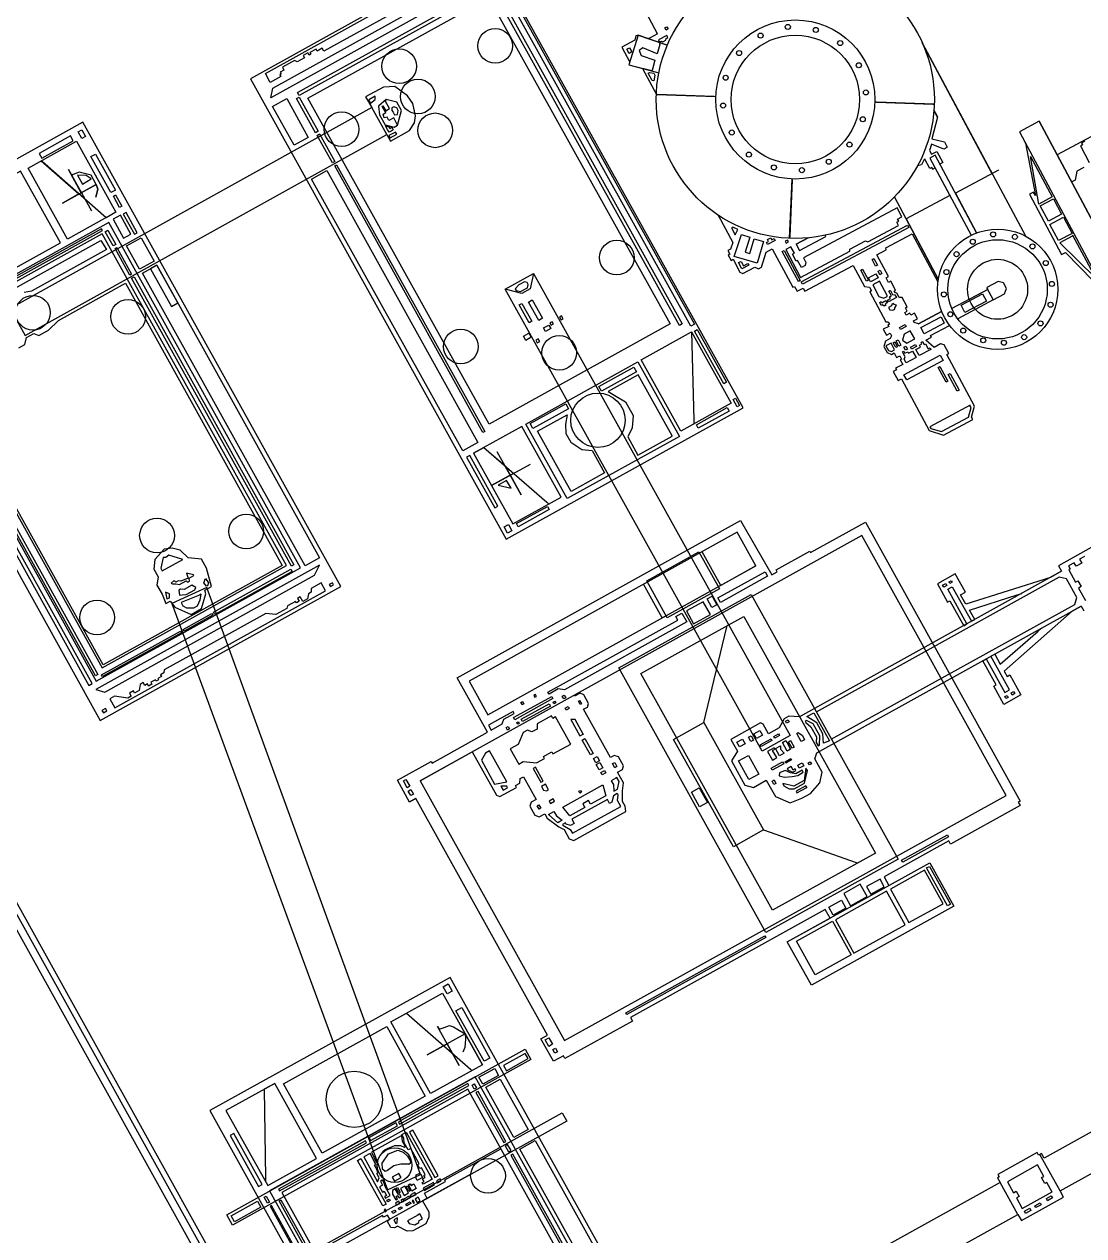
# Model space of a CAD drawing. Header units: millimetres. Extents: x 3191 to 879702, y -27549 to 222194.
# Drawn here: x 160447 to 168144, y 26887 to 35693 of the extents above; entities that cross this region are included whole.
import ezdxf

# ---------------------------------------------------------------- set-up
doc = ezdxf.new("R2010")
doc.units = ezdxf.units.MM
doc.header["$MEASUREMENT"] = 0
doc.layers.add('Granulator', color=11, linetype='Continuous')

msp = doc.modelspace()

# ---------------------------------------------------------------- linework, layer by layer
at = {"layer": 'Granulator'}
for points in [[(163809.93222, 36251.73303), (162089.50395, 35296.17457), (163948.32106, 31949.48087), (165668.74933, 32905.03934)], [(163868.97133, 36063.90019), (162237.18614, 35157.57577), (162253.17029, 35229.11161), (163787.27202, 36080.35435)], [(165315.05855, 33512.36902), (165288.99322, 33497.89184), (163894.24404, 36009.05784), (163920.30936, 36023.53502)], [(163835.37939, 35947.25122), (162443.87945, 35174.38579), (162431.02787, 35197.52432), (163822.52781, 35970.38976)], [(163848.53413, 35948.73526), (163869.31522, 35960.27747), (165227.15978, 33515.55615), (165206.37869, 33504.01394)], [(165138.25984, 33515.54958), (163823.22243, 32785.15287), (162506.84972, 35155.2065), (163821.88714, 35885.60321)], [(165116.09812, 35674.11357), (165124.56883, 35658.23128), (165109.12771, 35649.99587), (165100.657, 35665.87816)], [(164843.18751, 35521.75856), (164859.65833, 35490.87633), (164840.24665, 35480.52325), (164823.77582, 35511.40547)], [(162509.89193, 34870.05918), (162407.08725, 34812.95951), (162250.50779, 35094.87186), (162353.31247, 35151.97153)], [(162423.75744, 35151.93088), (162443.60543, 35162.95483), (162581.35494, 34914.94473), (162561.50696, 34903.92078)], [(162996.15112, 35170.21062), (162949.24925, 35144.16043), (162962.759, 35119.8369), (162997.20249, 35145.88656)], [(162971.42088, 35086.42413), (160343.83359, 33627.01235), (160452.6382, 33431.11589), (163080.22549, 34890.52767)], [(160873.05628, 34979.72154), (159123.00012, 34007.70718), (160997.5148, 30632.75089), (162747.57096, 31604.76525)], [(160783.07857, 34880.51582), (160554.64944, 34753.64196), (160574.01218, 34718.78045), (160802.44131, 34845.65432)], [(160891.26999, 34876.74485), (160864.24187, 34861.73292), (160837.618, 34909.66768), (160864.64612, 34924.67961)], [(162574.33118, 34885.08195), (162592.37497, 34895.10381), (162703.07538, 34695.79405), (162685.0316, 34685.77219)], [(163143.38853, 34909.27186), (163096.48666, 34883.22167), (163105.49307, 34867.00613), (163152.39495, 34893.05632)], [(160474.42146, 34647.50032), (160825.78357, 34842.65349), (161112.83733, 34325.82964), (160761.47522, 34130.67647)], [(161109.87696, 34487.26301), (161076.74633, 34468.86163), (160931.52524, 34730.32388), (160964.65587, 34748.72526)], [(160419.27005, 34624.90326), (159677.31181, 34212.80559), (159967.26993, 33690.75262), (160709.22816, 34102.85028)], [(163742.69019, 32653.07392), (163631.8369, 32591.5039), (162534.35208, 34567.46243), (162645.20538, 34629.03245)], [(162702.66589, 34662.52459), (162716.38954, 34670.14696), (163793.08266, 32731.62269), (163779.35901, 32724.00031)], [(161156.64056, 34369.29461), (161139.74252, 34359.90913), (161094.04372, 34442.1872), (161110.94176, 34451.57268)], [(167923.69862, 34422.91772), (167982.46797, 34312.72719), (167886.38011, 34261.47939), (167827.61075, 34371.66992)], [(161145.38492, 34304.6916), (161092.59318, 34275.37007), (161168.95462, 34137.88568), (161221.74635, 34167.20721)], [(161186.57244, 34324.40276), (161165.85903, 34312.89814), (161247.57219, 34165.77828), (161268.2856, 34177.2829)], [(167995.83136, 34290.49346), (168058.9772, 34172.09716), (167960.74094, 34119.70354), (167897.5951, 34238.09983)], [(161060.75423, 34250.55415), (159576.50504, 33426.17402), (160970.04257, 30917.18953), (162454.29176, 31741.56966)], [(159632.79798, 33424.61387), (161014.86645, 34192.2409), (161007.32521, 34205.81848), (159625.25673, 33438.19145)], [(161014.06503, 34169.67676), (159673.33998, 33425.01266), (161012.4577, 31014.00793), (162353.18275, 31758.67203)], [(161035.22312, 34184.013), (161054.96588, 34194.9785), (161112.00548, 34092.28196), (161092.26272, 34081.31646)], [(166099.877, 33804.06221), (166091.64159, 33819.50332), (166864.13847, 34231.50918), (166872.37388, 34216.06807)], [(161390.61325, 33970.50424), (161284.16348, 33911.38002), (161189.79583, 34081.28357), (161296.2456, 34140.40779)], [(165975.37465, 34115.06126), (165982.43357, 34101.82602), (165997.87468, 34110.06144), (165990.81576, 34123.29668)], [(161106.14921, 34063.20567), (161118.96727, 34070.32506), (161226.65299, 33876.44309), (161213.83494, 33869.3237)], [(165967.05162, 34048.85532), (166083.99446, 33829.5915), (166070.31804, 33822.29728), (165953.3752, 34041.5611)], [(162592.06991, 31814.44096), (162486.59254, 31755.85684), (161305.62907, 33882.11391), (161411.10643, 33940.69804)], [(161411.10643, 33940.69804), (161364.48969, 33914.80621), (161516.67158, 33640.81143), (161563.28833, 33666.70325)], [(166536.99382, 33913.09493), (166579.81796, 33832.80114), (166566.14155, 33825.50692), (166523.31741, 33905.80071)], [(166618.8756, 33989.06614), (166644.75832, 33940.53693), (166631.96426, 33933.7133), (166606.08154, 33982.24252)], [(166664.02329, 33905.47825), (166677.67055, 33879.89012), (166663.11178, 33872.1253), (166649.46453, 33897.71343)], [(161226.64494, 33846.31146), (161244.59834, 33856.28311), (162406.42444, 31764.48179), (162388.47104, 31754.51013)], [(166011.86751, 30521.72324), (165807.66196, 30408.30361), (163941.62403, 33767.99799), (164145.82958, 33881.41762)], [(166633.67057, 33877.38979), (166649.2002, 33848.27226), (166595.37689, 33819.56597), (166579.84725, 33848.68349)], [(167407.84813, 33732.68977), (167436.31913, 33679.30764), (167280.58446, 33596.24763), (167252.11347, 33649.62977)], [(164042.45084, 33651.97167), (164061.71678, 33662.67234), (164133.53626, 33533.36548), (164114.27032, 33522.66481)], [(164211.51021, 33555.07427), (164183.98824, 33539.78805), (164109.87673, 33673.22158), (164137.39869, 33688.5078)], [(164350.64015, 33573.86644), (164334.44205, 33564.86971), (164346.43332, 33543.28012), (164362.63142, 33552.27685)], [(167106.70234, 33565.27572), (167130.70269, 33520.27591), (166984.23269, 33442.15715), (166960.23235, 33487.15697)], [(164271.11363, 33480.1812), (164233.95848, 33459.54452), (164219.44174, 33485.68107), (164256.5969, 33506.31774)], [(164281.97413, 33530.60158), (164264.99444, 33521.17074), (164273.92554, 33505.09081), (164290.90522, 33514.52165)], [(165314.92333, 33462.87332), (165335.4778, 33474.28966), (165548.40693, 33090.92296), (165527.85246, 33079.50662)], [(166812.29128, 33473.42055), (166804.76176, 33487.53814), (166846.67335, 33509.8914), (166854.20287, 33495.77381)], [(159545.98626, 33411.89921), (159520.30212, 33397.63375), (160915.65196, 30885.38631), (160941.3361, 30899.65177)], [(160981.37439, 30966.01245), (160964.73529, 30956.77077), (159609.27361, 33397.20186), (159625.91272, 33406.44354)], [(164073.42585, 33424.38049), (164112.78343, 33446.24043), (164129.07624, 33416.90615), (164089.71867, 33395.0462)], [(164181.17085, 33406.81651), (164162.40399, 33396.39303), (164173.8159, 33375.84653), (164192.58276, 33386.27001)], [(164928.90589, 33254.44423), (165294.27678, 33457.37814), (165582.42776, 32938.5788), (165217.05687, 32735.64489)], [(166770.3802, 33383.06729), (166789.43929, 33347.33214), (166779.29227, 33341.9203), (166760.23318, 33377.65545)], [(166794.32125, 33399.80277), (166815.49802, 33360.09705), (166801.38043, 33352.56753), (166780.20366, 33392.27325)], [(166851.67453, 33353.89144), (166864.1453, 33330.50918), (166849.58654, 33322.74436), (166837.11577, 33346.12662)], [(166920.49798, 33365.09784), (166928.73339, 33349.65673), (166892.55707, 33330.36234), (166884.32165, 33345.80345)], [(165206.18247, 32696.97121), (164391.13172, 32244.27657), (164089.85446, 32786.70902), (164904.90521, 33239.40366)], [(164894.81003, 33166.70285), (164639.86758, 33025.10299), (164620.69976, 33059.61354), (164875.64221, 33201.21341)], [(167100.85152, 33286.18744), (167121.3224, 33247.80525), (166857.49994, 33107.09736), (166837.02906, 33145.47956)], [(167099.17566, 33205.39331), (167156.35294, 33098.18787), (167143.1177, 33091.12894), (167085.94042, 33198.33439)], [(167173.20546, 33154.77623), (167237.67696, 33033.89436), (167223.55937, 33026.36485), (167159.08787, 33147.24671)], [(165596.02142, 32964.2826), (165613.70541, 32974.10463), (165642.3098, 32922.60406), (165624.62581, 32912.78204)], [(164400.17229, 32897.76087), (164142.57418, 32754.686), (164122.91485, 32790.08151), (164380.51295, 32933.15638)], [(165567.00951, 32880.99714), (165343.04985, 32756.6057), (165329.28827, 32781.38264), (165553.24793, 32905.77408)], [(164061.30203, 32768.9402), (163711.15466, 32574.46171), (163996.23211, 32061.19608), (164346.37949, 32255.67457)], [(163683.32117, 32559.09345), (163659.91455, 32546.09297), (163864.47546, 32177.79278), (163887.88207, 32190.79326)], [(164260.75049, 32164.67823), (164035.90576, 32039.7952), (164023.12721, 32062.80224), (164247.97195, 32187.68526)], [(163989.5784, 32010.59054), (163957.71054, 31992.89053), (163932.15346, 32038.9046), (163964.02132, 32056.60461)], [(166530.4186, 31975.47895), (163323.40077, 30194.24047), (164372.15243, 28306.0232), (167579.17025, 30087.26168)], [(165625.97387, 32000.38877), (163677.83961, 30918.35808), (163813.94419, 30673.30958), (165762.07845, 31755.34027)], [(165496.52508, 31587.96967), (165118.15689, 31377.8168), (164968.91225, 31646.52323), (165347.28044, 31856.67609)], [(162591.54459, 31759.65459), (160966.89107, 30857.29123), (161031.32839, 30837.8097), (162555.00787, 31687.68519)], [(162392.93238, 31715.17024), (161830.65571, 31402.87113), (161821.29206, 31419.72986), (162383.56872, 31732.02897)], [(165485.64977, 31522.31604), (165829.04185, 31713.04251), (165847.01975, 31680.67433), (165503.62766, 31489.94786)], [(162685.00481, 31632.84911), (162662.91395, 31620.57942), (162671.09088, 31605.85733), (162693.18174, 31618.12702)], [(167149.01505, 31613.9158), (167126.22861, 31601.25978), (167118.38471, 31615.38228), (167141.17114, 31628.0383)], [(167186.99414, 31636.79839), (167171.04328, 31627.93898), (167164.9704, 31638.87287), (167180.92125, 31647.73227)], [(164767.08323, 31013.97073), (165726.58626, 31546.8969), (166794.54481, 29624.09872), (165835.04178, 29091.17255)], [(165478.17594, 31472.67382), (165442.99722, 31453.1349), (165408.59487, 31515.07434), (165443.77359, 31534.61327)], [(165378.80995, 31495.33596), (165257.24311, 31427.81543), (165309.59864, 31333.55229), (165431.16549, 31401.07282)], [(161816.64207, 31398.12755), (161607.61337, 31282.02906), (161601.35657, 31293.29406), (161810.38527, 31409.39256)], [(164926.84999, 30972.58031), (165674.42372, 31387.79693), (166629.88251, 29667.54813), (165882.30878, 29252.33151)], [(161588.46687, 31268.54166), (161015.71779, 30950.42597), (161008.47278, 30963.47019), (161581.22186, 31281.58588)], [(167642.44119, 30827.50651), (167623.75627, 30817.12855), (167615.65951, 30831.70631), (167634.34443, 30842.08426)], [(164001.18866, 30653.35458), (164278.56341, 30807.41377), (164287.83194, 30790.72631), (164010.45719, 30636.66712)], [(164054.62768, 30762.10979), (164066.71647, 30768.82413), (164075.66533, 30752.71221), (164063.57654, 30745.99787)], [(164268.93892, 30736.00136), (164066.90029, 30623.78528), (164057.63151, 30640.47319), (164259.67014, 30752.68928)], [(164160.23051, 30820.061), (164149.75391, 30814.2421), (164156.76411, 30801.62063), (164167.24071, 30807.43954)], [(164288.30067, 30764.67195), (164300.714, 30771.56655), (164307.36849, 30759.58553), (164294.95515, 30752.69093)], [(164380.46927, 30797.38796), (164365.48765, 30789.06689), (164354.5555, 30808.7496), (164369.53711, 30817.07067)], [(164494.39654, 30752.6068), (164485.40757, 30747.61415), (164472.09885, 30771.57574), (164481.08782, 30776.56838)], [(167593.93037, 30799.96639), (167577.97952, 30791.10698), (167570.13562, 30805.22948), (167586.08647, 30814.08889)], [(161036.99384, 30719.32938), (161011.47159, 30705.15384), (161021.63131, 30686.86186), (161047.15355, 30701.0374)], [(164375.45529, 30720.6978), (164397.71456, 30733.06102), (164405.79494, 30718.51277), (164383.53566, 30706.14955)], [(163971.44601, 30570.76816), (163956.89244, 30562.68484), (163947.38618, 30579.80032), (163961.93975, 30587.88364)], [(164042.26393, 30610.66184), (164032.84692, 30605.43145), (164026.19243, 30617.41247), (164035.60945, 30622.64286)], [(165817.44408, 29835.91474), (165598.16343, 29714.12212), (165164.49756, 30494.91267), (165383.77821, 30616.7053)], [(165810.3789, 30526.18627), (165765.83492, 30501.4457), (165746.96811, 30535.41431), (165791.5121, 30560.15488)], [(166003.70404, 30622.75105), (165984.41653, 30612.0384), (165976.25801, 30626.72735), (165995.54552, 30637.44)], [(164579.51995, 30392.83631), (164559.5623, 30381.75146), (164500.1711, 30488.68191), (164520.12875, 30499.76677)], [(165684.25, 30463.33967), (165642.92163, 30440.38511), (165624.05482, 30474.35372), (165665.38319, 30497.30828)], [(165744.71155, 30489.71338), (165725.88366, 30479.25601), (165709.05635, 30509.55261), (165727.88424, 30520.00998)], [(165878.62743, 30486.60854), (165800.1029, 30442.99453), (165793.21875, 30455.38905), (165871.74328, 30499.00306)], [(165933.9897, 30522.16319), (165899.54866, 30503.03398), (165892.66476, 30515.42804), (165927.10581, 30534.55725)], [(164626.31968, 30338.0475), (164600.20097, 30323.54067), (164582.28181, 30355.80309), (164608.40052, 30370.30991)], [(164650.73509, 30288.20996), (164622.62, 30272.59431), (164601.19083, 30311.17631), (164629.30591, 30326.79196)], [(164752.72164, 30297.41785), (164736.75148, 30288.54772), (164720.03309, 30318.64824), (164736.00324, 30327.51837)], [(165782.70437, 30241.72438), (165711.06718, 30201.93573), (165635.34431, 30338.27042), (165706.9815, 30378.05908)], [(165964.49414, 30316.86558), (165880.91814, 30270.44589), (165872.50449, 30285.59419), (165956.08049, 30332.01388)], [(166021.33319, 30345.43222), (165980.00481, 30322.47766), (165974.65067, 30332.11748), (166015.97904, 30355.07205)], [(166065.35018, 30306.21095), (166097.03523, 30323.80943), (166109.0184, 30302.23443), (166077.33334, 30284.63595)], [(166165.24263, 30317.84597), (166150.08821, 30309.42892), (166142.18456, 30323.65899), (166157.33898, 30332.07604)], [(164160.52571, 30292.02804), (164143.23019, 30282.42178), (164198.78036, 30182.40688), (164216.07588, 30192.01314)], [(164670.61205, 30252.03001), (164643.99425, 30237.24597), (164634.48043, 30254.37507), (164661.09823, 30269.1591)], [(163200.81474, 30192.13275), (163220.05577, 30202.81958), (163247.42194, 30153.54835), (163228.18092, 30142.86152)], [(163236.75423, 30119.35223), (163256.25927, 30130.1857), (163274.9912, 30096.45992), (163255.48616, 30085.62645)], [(164476.18212, 30117.31603), (164488.46915, 30124.14048), (164496.1807, 30110.25628), (164483.89367, 30103.43183)], [(165294.13414, 30110.44934), (165350.93884, 30141.99975), (165409.71541, 30036.17589), (165352.91071, 30004.62548)], [(165878.9072, 30191.84532), (165893.60199, 30200.00708), (165907.62466, 30174.76007), (165892.92987, 30166.59831)], [(164289.54488, 30062.56743), (164259.62902, 30045.95159), (164268.67545, 30029.66401), (164298.59131, 30046.27985)], [(164198.39708, 29994.47332), (164186.37758, 29987.79746), (164173.17878, 30011.56114), (164185.19828, 30018.237)], [(167162.17417, 29786.50375), (166828.59995, 29601.23031), (166820.1505, 29616.44306), (167153.72472, 29801.7165)], [(167200.63363, 29281.91889), (166165.36731, 28706.91236), (165990.10473, 29022.46258), (167025.37105, 29597.46911)], [(166986.25012, 29543.14345), (166739.11578, 29405.88035), (166874.02187, 29162.98968), (167121.15621, 29300.25277)], [(167175.29704, 29296.1407), (167154.87539, 29284.79812), (167002.08115, 29559.89539), (167022.50281, 29571.23797)], [(166520.48783, 29441.39531), (166400.28582, 29374.63283), (166449.5952, 29285.8541), (166569.79721, 29352.61658)], [(166663.61918, 29479.50069), (166565.62031, 29425.07026), (166596.79297, 29368.94566), (166694.79185, 29423.37609)], [(166415.2326, 29268.76581), (166323.10358, 29217.5956), (166291.08082, 29275.25073), (166383.20985, 29326.42094)], [(166474.24523, 28940.94616), (166845.98485, 29147.41738), (166711.07876, 29390.30806), (166339.33915, 29183.83684)], [(166056.32234, 29028.00223), (166317.99446, 29173.33988), (166453.4771, 28929.41114), (166191.80498, 28784.07349)], [(165833.775, 29054.16635), (164824.9572, 28493.84982), (164818.04431, 28506.29608), (165826.86212, 29066.61261)], [(163540.21701, 28764.96895), (161795.41016, 27795.87016), (163667.89692, 24424.56503), (165412.70377, 25393.66383)], [(163555.66428, 28664.22531), (163520.1575, 28644.50418), (163490.99762, 28697.00488), (163526.5044, 28716.72601)], [(163109.2554, 28442.20892), (163484.97513, 28650.89078), (163774.83771, 28129.00982), (163399.11798, 27920.32795)], [(163830.25093, 28178.27468), (163787.46825, 28154.51237), (163582.9926, 28522.65907), (163625.77528, 28546.42138)], [(162330.51862, 27990.56843), (163080.02909, 28406.86075), (163360.26215, 27902.31718), (162610.75168, 27486.02486)], [(164284.88284, 28279.00967), (164256.59321, 28263.29707), (164230.29418, 28310.64696), (164258.58381, 28326.35956)], [(164127.70134, 28167.84971), (161960.75843, 26964.28855), (161919.52277, 27038.53098), (164086.46568, 28242.09215)], [(163949.58514, 28086.49473), (164106.82717, 28173.82993), (164085.51522, 28212.20087), (163928.27319, 28124.86567)], [(164321.26606, 28224.35252), (164300.87159, 28213.02505), (164286.26102, 28239.33054), (164306.65549, 28250.65802)], [(163892.34004, 28052.28009), (163777.64561, 27988.57664), (163749.91439, 28038.50511), (163864.60882, 28102.20857)], [(163722.5515, 28041.86709), (162228.58834, 27212.09164), (163636.5792, 24677.08478), (165130.54236, 25506.86023)], [(164106.99656, 27658.06454), (164002.63665, 27600.10107), (163798.95965, 27966.80982), (163903.31957, 28024.7733)], [(162266.31796, 27994.02617), (161912.4421, 27797.47681), (162215.64573, 27251.57604), (162569.52159, 27448.1254)], [(163659.64996, 24788.54914), (165008.94891, 25537.97534), (163668.46203, 27951.44516), (162319.16309, 27202.01896)], [(163173.33222, 27698.90349), (163676.50655, 27978.37604), (163668.28979, 27993.16985), (163165.11546, 27713.6973)], [(163700.32897, 27981.33507), (163716.05352, 27990.06879), (163731.97351, 27961.40576), (163716.24896, 27952.67204)], [(163744.28062, 27935.85029), (163728.35433, 27927.00453), (163930.2535, 27563.49664), (163946.17979, 27572.34241)], [(164387.49162, 27720.69687), (162229.28634, 26521.98876), (162196.54031, 26580.94611), (164354.74559, 27779.65422)], [(162962.59616, 27578.22726), (163157.29837, 27686.36855), (163145.74352, 27707.17239), (162951.04132, 27599.03109)], [(163269.57568, 27654.03055), (163244.81743, 27640.27935), (163428.83172, 27308.97215), (163453.58998, 27322.72336)], [(161969.21901, 27629.26962), (161943.32047, 27614.88508), (162149.50865, 27243.65507), (162175.40719, 27258.03961)], [(162301.80992, 27212.35616), (162933.43755, 27563.17411), (162925.70558, 27577.09508), (162294.07795, 27226.27713)], [(165253.4589, 25610.17313), (165140.5556, 25547.4645), (164046.66483, 27516.95216), (164159.56813, 27579.66079)], [(163958.51342, 27550.92167), (163939.76622, 27540.50912), (163964.43743, 27496.09003), (163983.18462, 27506.50258)], [(163996.59836, 27479.897), (163982.65002, 27472.14983), (164897.93786, 25824.2265), (164911.8862, 25831.97367)], [(162868.24589, 27434.06843), (162891.87965, 27447.19507), (163075.26924, 27117.01262), (163051.63548, 27103.88598)], [(163468.47402, 27300.29599), (163441.94218, 27285.5597), (163449.70592, 27271.58154), (163476.23776, 27286.31783)], [(163176.68772, 27203.51931), (163168.24696, 27198.83116), (163149.50192, 27232.58054), (163157.94267, 27237.26869)], [(163210.79063, 27247.51512), (163179.67396, 27230.23233), (163207.39308, 27180.32565), (163238.50975, 27197.60844)], [(163250.89375, 27213.08608), (163240.20224, 27207.14781), (163220.20753, 27243.14715), (163230.89903, 27249.08541)], [(163418.99523, 27272.81453), (163345.13359, 27231.79037), (163353.89263, 27216.02024), (163427.75426, 27257.04439)], [(162164.85416, 27093.9438), (161974.314, 26988.11419), (161949.66372, 27032.49561), (162140.20388, 27138.32522)], [(162228.83097, 27131.29275), (162213.56867, 27122.81578), (162189.43217, 27166.27216), (162204.69447, 27174.74913)], [(162519.4278, 26774.87336), (162505.37245, 26767.06675), (162297.96762, 27140.48726), (162312.02297, 27148.29387)], [(163105.23687, 27141.69351), (163088.38518, 27132.33376), (163081.81591, 27144.16136), (163098.66759, 27153.52111)], [(163167.26631, 27137.23593), (163142.92557, 27123.71662), (163151.52553, 27108.23289), (163175.86626, 27121.7522)], [(163196.99972, 27153.75043), (163182.06372, 27145.45469), (163190.81721, 27129.69454), (163205.75321, 27137.99028)], [(163252.40611, 27164.44503), (163211.19352, 27141.55477), (163203.82231, 27154.82621), (163245.0349, 27177.71647)], [(163256.31716, 27120.55484), (163226.91619, 27104.22498), (163219.74968, 27117.12786), (163249.15066, 27133.45772)], [(163285.27931, 27201.6969), (163252.77938, 27183.64583), (163260.8416, 27169.13026), (163293.34153, 27187.18133)], [(163271.81863, 27144.17176), (163265.3646, 27140.58707), (163275.11894, 27123.02496), (163281.57296, 27126.60964)], [(163309.22715, 27166.35615), (163286.2802, 27153.61098), (163300.61321, 27127.80522), (163323.56016, 27140.55039)], [(167833.80644, 27111.87002), (167796.11422, 27090.93505), (167788.54494, 27104.5631), (167826.23716, 27125.49808)], [(167916.67622, 27161.04421), (167881.38989, 27141.44551), (167872.48479, 27157.47864), (167907.77112, 27177.07734)], [(162243.39155, 27106.30471), (162233.77543, 27100.96373), (162437.89486, 26733.45839), (162447.51098, 26738.79937)], [(163068.5748, 27080.99836), (163060.68665, 27076.61713), (163069.64484, 27060.48842), (163077.53299, 27064.86965)], [(163146.56209, 27060.53259), (163125.04926, 27048.58396), (163117.6836, 27061.84542), (163139.19643, 27073.79405)], [(163191.89896, 27086.18274), (163171.10277, 27074.63214), (163164.53349, 27086.45974), (163185.32969, 27098.01035)], [(167760.02621, 27070.89109), (167721.53188, 27049.5106), (167713.07209, 27064.74197), (167751.56642, 27086.12245)]]:
    msp.add_lwpolyline(points, close=True, dxfattribs=at)
for points in [[(163362.34784, 35907.36406), (162623.27188, 35496.86727), (162611.66312, 35517.76818), (162575.30003, 35497.57143), (162567.22443, 35512.11109), (162522.67999, 35487.37026), (162529.7462, 35474.64795), (162517.0194, 35467.57925), (162507.42954, 35484.84525), (162472.88462, 35465.65835), (162481.96973, 35449.30113), (162428.33441, 35419.51106), (162410.25872, 35428.49676), (162322.07892, 35379.52002), (162333.18293, 35359.52789), (162305.00164, 35343.87547), (162312.06784, 35331.15316), (162312.06784, 35331.15316), (162302.97696, 35326.10392), (162310.54793, 35312.47283), (162234.18584, 35270.05988), (162198.35016, 35334.57997), (163732.86467, 36186.87841)], [(165048.09851, 35623.11306), (164906.44943, 35888.70022)], [(164907.42211, 35613.81787), (164889.24568, 35607.52362), (164881.54003, 35577.34709), (164787.12865, 35526.99343), (164845.19137, 35418.12781)], [(164907.42211, 35613.81787), (165097.51084, 35547.46637), (165118.42657, 35540.16562), (164907.42211, 35613.81787), (164838.62963, 35397.49382), (165040.68886, 35343.76006), (165056.94863, 35339.43609)], [(165048.09851, 35623.11306), (164994.71637, 35594.64206), (164981.91634, 35587.81526)], [(165114.39271, 35611.43709), (165053.51061, 35578.96604), (165060.09893, 35566.61315), (165075.68715, 35569.26033), (165085.89307, 35563.93687), (165108.39298, 35575.93704), (165109.83406, 35589.17235), (165122.18695, 35595.76068), (165114.39271, 35611.43709)], [(165063.36381, 35544.55435), (165044.33491, 35477.17185), (164941.59927, 35522.11225), (164913.71707, 35502.14145), (164927.42323, 35465.81802), (165028.30584, 35431.78938), (165009.92399, 35365.31865), (165006.47805, 35352.85777)], [(165063.36381, 35544.55435), (165065.2167, 35550.6426), (165067.44408, 35557.96134)], [(167477.90033, 34606.45501), (166970.79814, 35557.25426), (167719.34126, 34153.76153)], [(164838.62963, 35397.49382), (165006.47805, 35352.85777), (164937.01941, 35371.32895), (165038.86839, 35183.04669)], [(164987.95358, 35341.70084), (165020.54186, 35335.84814), (165028.30668, 35321.28938), (165021.3364, 35280.17168), (165008.68931, 35284.75982), (164980.21831, 35338.14195), (164987.95358, 35341.70084)], [(163080.22549, 34890.52767), (163106.58802, 34843.06344), (163246.61335, 34920.83616), (163282.14292, 34975.78219), (163288.82338, 35027.17588), (163269.97163, 35116.15108), (163231.5437, 35172.39876), (163138.14905, 35239.97663), (163055.83477, 35236.2816), (162926.44167, 35164.41422), (162971.42088, 35086.42413)], [(163159.42548, 34960.15393), (163188.09154, 35065.5602), (163153.82776, 35127.25017), (163075.5567, 35146.04726), (163020.65639, 35096.18178), (163027.26143, 35035.27377), (163067.59479, 34962.65587), (163132.97678, 34945.46382), (163159.42548, 34960.15393)], [(163159.42548, 34960.15393), (163130.64386, 35011.97359), (163096.08454, 34992.77869), (163082.96644, 35016.39707), (163060.79089, 35011.46063), (163053.98153, 35039.50539), (163074.08233, 35050.66976), (163048.04179, 35097.55427), (163052.9789, 35100.29644), (163072.94987, 35064.33984), (163100.10331, 35079.42138), (163071.12592, 35131.59351), (163075.5567, 35146.04726)], [(165457.80784, 35167.29263), (165044.92537, 35182.81892), (165038.86839, 35183.04669), (165470.68614, 35166.80835)], [(163125.95343, 35053.64954), (163136.7221, 35034.26117), (163157.36898, 35036.96497), (163163.33195, 35066.10733), (163153.1507, 35084.43809), (163131.33105, 35092.15332), (163117.5777, 35084.51446), (163116.43657, 35064.96904), (163125.95343, 35053.64954)], [(166639.07287, 35125.24277), (167047.42591, 35111.8341), (167057.91377, 35111.48972), (166639.07287, 35125.24277), (166626.02334, 35125.67126)], [(167066.33816, 35047.68718), (167082.33839, 35017.6873), (167055.50546, 35067.99814), (167082.33839, 35017.6873), (167040.16311, 34860.89287), (167132.01622, 34838.4818), (167150.13412, 34804.51135), (167149.25184, 34795.54075), (167128.07545, 34784.24647), (167038.75165, 34821.03992), (167023.86965, 34774.56921), (167038.22279, 34747.65756), (167076.16381, 34767.89314), (167118.98795, 34687.59935), (167098.25274, 34676.54037)], [(168328.6971, 34001.77348), (168368.10392, 33927.88705), (168328.6971, 34001.77348), (169008.23173, 34364.19857), (168616.60157, 35098.49171), (167951.25591, 34743.63421), (167820.88549, 34988.07427), (168342.88606, 34009.34107), (167820.88549, 34988.07427), (167677.15558, 34911.41691), (168241.49556, 33853.29878)], [(163116.09115, 34943.46549), (163126.46816, 34924.78227), (163111.30447, 34916.36007), (163097.19832, 34908.52524), (163086.23401, 34928.26586), (163071.94108, 34953.99946), (163095.32801, 34947.6162), (163101.78923, 34935.98314), (163116.09115, 34943.46549)], [(167677.15558, 34911.41691), (167720.938, 34829.32637), (167793.22263, 34447.03509), (167779.4129, 34472.92786), (167749.54778, 34456.9995), (167982.98581, 34019.31119), (168009.86445, 34033.64673), (168210.81054, 33827.3), (168221.1115, 33816.72218)], [(168151.81856, 34841.97199), (168126.67223, 34828.56037), (168133.52207, 34815.71714), (168119.34181, 34808.1542), (168183.13788, 34688.53875)], [(161112.83733, 34325.82964), (161040.89537, 34285.87171), (160579.90982, 34691.62111), (160569.83078, 34700.49246), (160844.40292, 34458.82007), (160724.05996, 34391.9793), (160970.34729, 34528.77196), (160861.01264, 34468.04542), (160767.89362, 34635.70088), (160934.34269, 34336.01886)], [(167025.75241, 34720.03982), (167171.40154, 34446.95269), (166853.75577, 34277.53851), (167087.08502, 33840.05415), (166768.55866, 34437.28018)], [(167046.45891, 34638.71644), (167064.1059, 34648.12834), (167046.45891, 34638.71644), (167039.63528, 34651.51051), (167025.07652, 34643.74569), (166988.84071, 34711.6866), (166985.31131, 34709.80422), (166965.95866, 34671.71583), (166945.07635, 34666.24509), (166936.27189, 34663.9385)], [(167523.3119, 34631.8083), (167210.96023, 34465.21769), (167365.43274, 34175.58703), (167064.13461, 34740.5107), (167025.75241, 34720.03982), (167325.3292, 34158.3436)], [(167757.93788, 34731.87446), (167914.65631, 34438.03276), (167817.00603, 34385.95166), (167757.93788, 34731.87446)], [(160970.34729, 34528.77196), (160981.52428, 34494.38286), (160966.63025, 34435.63621), (160981.52428, 34494.38286), (160970.34729, 34528.77196), (160932.5469, 34596.82941), (160844.87647, 34617.41371), (160801.28711, 34599.6363), (160791.07493, 34593.96426)], [(168143.76255, 34650.72212), (168093.07865, 34623.69021), (168080.07127, 34559.76826), (168056.1298, 34546.99925)], [(160932.87909, 34568.7803), (160897.05329, 34593.29006), (160833.60734, 34596.11514), (160869.96101, 34530.66244), (160932.87909, 34568.7803)], [(166024.69479, 34561.26752), (166007.31555, 34150.7968), (166006.70101, 34136.28237), (166024.98064, 34568.01888)], [(166786.99045, 34358.09683), (166106.69908, 33995.26814), (166124.58169, 33961.73887), (166119.17011, 33937.88588), (166092.69963, 33923.76804), (166065.16982, 33975.38547), (166055.0228, 33969.97363), (166027.493, 34021.59107), (166041.61059, 34029.12059), (166016.90436, 34075.44393), (165978.52216, 34054.97305), (166086.5237, 33852.47387), (166445.19872, 34043.77071), (166443.69861, 34058.2707), (166557.52167, 34118.97744), (166574.72762, 34111.15404), (166798.40318, 34230.44986), (166786.16771, 34253.39094), (166799.84413, 34260.68516), (166791.37342, 34276.56745), (166821.81447, 34292.80298), (166786.99045, 34358.09683)], [(165506.4617, 34270.70477), (165488.20045, 34304.94399), (165594.69825, 34105.26426), (165577.81625, 34058.29354), (165558.40457, 34047.94046), (165572.75771, 34021.0288), (165560.846, 34014.67577), (165581.55217, 33975.8524), (165596.55211, 33983.85251), (165645.96458, 33891.20583), (165666.8176, 33880.79422), (165753.28784, 33926.91252), (165780.4644, 33914.20685), (165803.40549, 33926.44231), (165836.55172, 34035.35433), (165881.11036, 34059.11937), (166029.58306, 33780.73815), (166041.49478, 33787.09118), (166060.55387, 33751.35603), (166105.55369, 33775.35637), (166117.78916, 33752.41529), (166468.96421, 33939.71207), (166550.14184, 33787.5068), (166587.84775, 33782.68356), (166602.4362, 33755.33072), (166589.20096, 33748.2718), (166705.9085, 33529.44916), (166722.87908, 33530.56693), (166732.52627, 33512.47877), (166721.05573, 33506.36104), (166726.46757, 33496.21402), (166687.6442, 33475.50784), (166710.93865, 33431.83155), (166737.85031, 33446.18469), (166747.9681, 33427.21418), (166737.52707, 33407.47881), (166704.43897, 33389.8315), (166691.82162, 33350.80199), (166714.88077, 33307.56687), (166746.82206, 33292.30241), (166767.1161, 33303.12609), (166784.05751, 33271.36151), (166806.55742, 33283.36168), (166819.73408, 33258.6559), (166810.46941, 33253.71466), (166828.82261, 33219.30303), (166777.20518, 33191.77323), (166783.08761, 33180.74386), (166760.14653, 33168.50839), (166795.20585, 33102.77336), (166819.91163, 33115.95002), (167020.62037, 32739.62801), (167125.53239, 32705.48175), (167338.61977, 32819.13042), (167329.20787, 32836.77741), (167349.94256, 32915.83639), (167148.76323, 33293.04075), (167162.43965, 33300.33497), (167129.7333, 33361.65825), (167102.26266, 33368.5404), (167056.38049, 33344.06946), (166995.29186, 33395.92194), (167037.64463, 33418.5105), (167031.0563, 33430.86339), (167168.03577, 33503.92044)], [(165584.05038, 34212.35241), (165611.58018, 34160.73498), (165631.34459, 34200.1763), (165593.31505, 34217.29366), (165584.05038, 34212.35241)], [(166942.93802, 33515.33331), (167111.40938, 33605.18634), (166942.93802, 33515.33331), (166911.79088, 33525.92131), (166906.61433, 33535.62715), (166936.17304, 33551.39208), (166914.29037, 33592.42132), (166887.37872, 33578.06818), (166879.6139, 33592.62694), (166853.14342, 33578.5091), (166843.26093, 33597.03843), (166861.79026, 33606.92093), (166848.37831, 33632.06788), (166860.29002, 33638.42092), (166824.52481, 33705.47947), (166802.81893, 33705.80283), (166786.11281, 33737.12624), (166771.40688, 33743.44965), (166765.99503, 33753.59667), (166777.0244, 33759.47911), (166742.20038, 33824.77296), (166725.43574, 33815.83166), (166707.55313, 33849.36093), (166725.20012, 33858.77283), (166640.96363, 34016.71337), (166708.02218, 34052.47858), (166706.08089, 34066.74328), (166897.99188, 34169.09767), (167084.12556, 33820.10339)], [(160407.2962, 33340.6956), (160451.40532, 33365.19463), (160463.37542, 33415.69102), (160517.48275, 33445.74326), (160551.84617, 33430.98173), (160621.83242, 33469.85342), (160695.28983, 33539.88503), (161181.66593, 33810.02754), (162321.22253, 31758.32118), (161020.88859, 31036.09106), (159707.10848, 33401.47686), (161004.25669, 34121.93756), (161043.73813, 34054.20283)], [(165749.63921, 34133.50073), (165817.93348, 34113.82478), (165770.43468, 33955.32442), (165605.19902, 34003.76434), (165656.69781, 34163.26473), (165716.93325, 34143.82401), (165682.84583, 34036.67669), (165717.68414, 34026.07402), (165749.63921, 34133.50073)], [(165873.1098, 34133.61931), (165877.58045, 34125.23699), (165894.78626, 34134.41359), (165902.08049, 34120.73718), (165846.49247, 34091.0897), (165838.96296, 34105.20729), (165854.40407, 34113.4427), (165847.10985, 34127.11912), (165870.05093, 34139.35458), (165873.1098, 34133.61931)], [(166054.46305, 34093.20892), (166141.72794, 34139.75105), (166054.46305, 34093.20892), (166078.93398, 34047.32676), (166269.96262, 34149.21056), (166264.79991, 34158.89047)], [(168063.7482, 34155.68242), (167968.6369, 34104.95546), (168230.16977, 33846.94014), (168065.01112, 34156.60696), (168059.15214, 34153.48212)], [(161043.73813, 34054.20283), (160499.72575, 33752.04805), (160445.2979, 33743.35711)], [(165654.2287, 33968.14706), (165670.93482, 33936.82366), (165704.02292, 33954.47097), (165710.84655, 33941.67691), (165660.11146, 33914.6177), (165636.11112, 33959.61752), (165653.75811, 33969.02941)], [(164145.82958, 33881.41762), (164121.21495, 33769.51728), (164062.0417, 33736.65134), (163941.62403, 33767.99799)], [(164107.90584, 33800.78068), (164100.03597, 33814.94993), (164079.98652, 33819.88193), (164040.29753, 33797.83791), (164012.47044, 33770.0222), (164019.92661, 33756.5978), (164051.89886, 33749.58052), (164101.61975, 33777.19644), (164107.90584, 33800.78068)], [(166660.99449, 33825.09587), (166610.70058, 33798.27196), (166656.11299, 33713.12525), (166692.23073, 33700.65494), (166714.73064, 33712.65511), (166716.49527, 33722.0963), (166660.99449, 33825.09587)], [(167437.93601, 33779.33706), (167486.17199, 33688.89625), (167567.34814, 33732.19098), (167582.61254, 33772.63227), (167561.67106, 33811.89682), (167522.2298, 33823.16123), (167438.40661, 33778.45471)], [(166739.02441, 33758.47882), (166755.02464, 33728.47894), (166772.08348, 33726.24378), (166782.90716, 33705.94974), (166724.6721, 33674.89048), (166717.84847, 33687.68454), (166739.90721, 33699.44941), (166733.31888, 33711.80231), (166746.55412, 33718.86123), (166728.43622, 33752.83168), (166735.93619, 33756.83174), (166739.02441, 33758.47882)], [(167438.40661, 33778.45471), (167445.70083, 33764.7783), (167185.37019, 33625.93275)], [(166672.96621, 33676.21361), (166677.20156, 33668.27247), (166706.31909, 33683.8021), (166714.5545, 33668.36099), (166700.43691, 33660.83147), (166706.08405, 33650.24328), (166694.61351, 33644.12554), (166682.28991, 33653.41957), (166672.58407, 33648.24302), (166661.05449, 33669.86058), (166672.96621, 33676.21361)], [(166762.99572, 33663.59665), (166750.20165, 33656.77302), (166747.58409, 33645.74359), (166725.96653, 33634.21401), (166735.37843, 33616.56703), (166757.11373, 33615.12602), (166770.79015, 33622.42024), (166770.11361, 33631.12611), (166782.58405, 33650.24386), (166764.11343, 33655.12607), (166762.99572, 33663.59665)], [(167486.17199, 33688.89625), (167227.98655, 33551.19483)], [(166883.6737, 33463.89168), (166839.55623, 33440.36193), (166827.76245, 33395.53832), (166859.38025, 33375.56797), (166915.85061, 33405.68604), (166883.6737, 33463.89168)], [(165294.27678, 33457.37814), (165309.94502, 32816.20083), (165310.64333, 32787.62458)], [(166971.82134, 33386.80411), (166983.58622, 33364.74538), (166992.85089, 33369.68663), (167012.61587, 33332.62795), (167027.17464, 33340.39277), (167033.05707, 33329.3634), (166947.91036, 33283.95099), (166924.14532, 33328.50963), (166957.67459, 33346.39224), (166950.61567, 33359.62748), (166967.82148, 33368.80408), (166961.70375, 33380.27463), (166972.29194, 33385.92176)], [(166743.52732, 33374.97885), (166706.90982, 33355.44916), (166725.73361, 33320.15519), (166747.3513, 33314.68476), (166769.41004, 33326.44964), (166743.52732, 33374.97885)], [(166900.05716, 33317.36239), (166925.23399, 33270.1567), (166852.44017, 33231.33262), (166838.08702, 33258.24428), (166846.61632, 33274.12669), (166826.85133, 33311.18537), (166836.116, 33316.12661), (166844.11611, 33301.12667), (166865.73367, 33312.65625), (166871.61611, 33301.62688), (166900.05716, 33317.36239)], [(165152.69107, 32700.94004), (164906.31949, 33144.51797), (164688.83653, 33023.72381), (164750.36779, 32986.4633), (164815.56594, 32946.98228), (164870.47915, 32848.11419), (164863.57722, 32759.00359), (164830.88702, 32694.75978), (164905.21872, 32560.9298), (165152.81468, 32698.44929), (165152.69107, 32700.94004)], [(164661.53561, 32431.30276), (164418.98593, 32296.58607), (164175.70207, 32734.60472), (164390.80969, 32854.07957), (164378.4005, 32784.6624), (164381.23499, 32719.08062), (164417.11315, 32654.48406), (164496.95342, 32600.41032), (164573.36443, 32594.22014), (164661.53561, 32431.30276)], [(167317.32486, 32922.80673), (167025.70839, 32767.27511), (167033.23791, 32753.15752), (167110.2969, 32731.92281), (167305.73728, 32836.15959), (167324.6485, 32908.01267), (167316.88369, 32922.57144)], [(163711.15466, 32574.46171), (163785.88982, 32615.97104), (164242.43262, 32217.85332), (164256.38257, 32205.68858)], [(163785.88982, 32615.97104), (163939.58727, 32481.94268), (164056.27679, 32271.84988), (163882.52038, 32584.68835)], [(163939.58727, 32481.94268), (163977.34033, 32413.97047), (163842.03493, 32338.81928), (164123.72779, 32495.27684)], [(163983.06966, 32319.63523), (163951.30258, 32376.83004), (163890.61854, 32343.12498), (163983.06966, 32319.63523)], [(164852.09577, 28472.70126), (164866.34104, 28447.05346), (164374.89939, 28174.09745), (164363.21094, 28195.14185), (164290.84395, 28154.94786), (164199.89261, 28318.70054), (164247.26012, 28345.00936), (163292.23117, 30064.48427), (163246.56707, 30039.12156), (163158.2028, 30198.21637), (163402.54782, 30333.93023), (163409.14785, 30322.04726), (163812.87865, 30546.28699), (163592.79284, 30942.53888), (165650.41129, 32085.37916), (165878.7131, 31691.57506), (165915.97679, 31712.27202), (165908.21835, 31726.24065), (166153.76068, 31862.61951), (166159.67197, 31851.97657), (166556.9312, 32072.62188), (167682.52354, 30046.05735), (167668.31294, 30038.16451), (167681.66376, 30014.12713), (167176.0194, 29733.28267), (167162.66858, 29757.32005), (166692.62309, 29496.24788), (166728.1062, 29432.36258)], [(161771.64981, 31738.66842), (161771.64981, 31738.66842), (161734.82302, 31804.97293), (161638.21167, 31813.97238), (161580.60623, 31869.94104), (161522.47772, 31883.44478), (161462.33357, 31877.56935), (161395.85446, 31801.40392), (161387.92531, 31732.22718), (161418.63054, 31676.94418), (161411.06512, 31616.47962), (161448.39304, 31549.27283), (161474.71115, 31481.42325), (161506.52006, 31499.09052), (161540.2399, 31455.41051), (161658.72847, 31403.02291), (161734.63515, 31445.18291), (161764.82095, 31551.77939), (161758.96544, 31580.20427), (161807.04013, 31606.90586), (161771.64981, 31738.66842)], [(168258.40179, 31922.65717), (167960.42294, 31757.15407), (167983.10758, 31716.31167), (166079.27433, 30658.8866), (166001.52888, 30663.40222), (165966.15016, 30643.75221), (165931.3425, 30578.1437), (165853.95124, 30535.15913), (165815.12602, 30605.06172), (165794.34001, 30614.48562), (165578.75038, 30494.74306), (165627.09019, 30407.71001), (165584.23642, 30338.35594), (165682.53805, 30161.36949), (165744.40146, 30145.47765), (165837.5471, 30197.2125), (165903.38127, 30078.68185), (166009.8041, 30032.37254), (166096.46711, 30067.13001), (166159.76179, 30102.28508), (166225.27822, 30177.71947), (166242.83252, 30256.15957), (166189.04656, 30352.99812), (166205.04432, 30396.59033), (168125.30822, 31463.1413), (168144.69083, 31428.24402)], [(161598.53953, 31801.56431), (161496.11878, 31834.34279), (161476.22702, 31815.85512), (161456.23996, 31817.2838), (161439.09246, 31738.84692), (161449.56326, 31719.99484), (161598.04088, 31802.46212)], [(165762.07845, 31755.34027), (165506.88404, 31613.60046), (165370.77946, 31858.64895)], [(168149.4802, 31823.29588), (168113.46644, 31803.29315), (168128.7718, 31775.73672), (168087.86709, 31753.01747), (168073.54921, 31778.79599), (168032.64361, 31756.07625), (168044.98653, 31733.85354), (168034.31607, 31727.92697), (168084.18135, 31638.1474), (168101.5216, 31647.77851), (168125.46675, 31604.66663), (168105.45823, 31593.55352), (168155.3235, 31503.77395)], [(161676.53761, 31689.45462), (161625.42218, 31703.14273), (161636.65603, 31665.88518), (161584.2861, 31644.36274), (161566.17648, 31648.0152), (161548.10344, 31637.97709), (161535.93907, 31649.65956), (161514.53071, 31631.15006), (161523.524, 31624.32521), (161547.49819, 31626.29385), (161574.07981, 31619.30926), (161622.1545, 31646.01086), (161633.43604, 31637.62032), (161646.81038, 31645.04868), (161645.69168, 31666.64867), (161678.22323, 31684.71731), (161676.53761, 31689.45462)], [(167983.10758, 31716.31167), (167900.82624, 31670.61105), (167287.93189, 31476.693), (167249.36507, 31546.13034), (167283.86927, 31565.29463), (167210.51692, 31697.36134), (167080.21723, 31624.99043), (167154.07379, 31492.01592), (167171.32545, 31501.59782), (167271.57129, 31321.11093), (167295.17961, 31334.22344), (167155.3588, 31585.9628), (167188.50167, 31604.37098), (167328.32249, 31352.63162), (167351.47732, 31365.49225), (167312.98891, 31434.78844), (167659.18805, 31544.80693), (167694.56377, 31556.04897)], [(162604.10573, 31631.49872), (162530.04998, 31590.36675), (162531.66831, 31563.76077), (162511.55441, 31552.58913), (162504.23169, 31516.23366), (162488.68899, 31507.60095), (162470.40375, 31497.44498), (162452.12969, 31530.34637), (162432.01579, 31519.17473), (162443.69085, 31498.15445), (162423.57695, 31486.98281), (162417.48559, 31497.94994), (162390.97183, 31483.22369), (162390.97183, 31483.22369), (162358.05822, 31464.94284), (162355.10812, 31446.56205), (162275.56684, 31402.38332), (162201.32049, 31408.9801), (161464.42075, 30999.69201), (161461.16481, 30977.55382), (161437.39359, 30964.35084), (161444.50011, 30951.55596), (161417.07202, 30936.32188), (161422.65573, 30926.26873), (161422.65573, 30926.26873), (161405.28482, 30916.6206), (161399.19346, 30927.58773), (161366.27985, 30909.30688), (161373.89401, 30895.59802), (161350.12323, 30882.39528), (161341.4939, 30897.93189), (161322.29389, 30887.26784), (161311.12635, 30907.37435), (161288.26991, 30894.67945), (161281.75758, 30850.40282), (161247.93008, 30831.61438), (161239.80827, 30846.23722), (161211.46586, 30830.49531), (161224.15608, 30807.64728), (161198.55665, 30793.42887), (161103.3889, 30807.53907), (161069.56095, 30788.75039), (161105.09378, 30724.77557), (162635.57766, 31574.83531), (162604.10573, 31631.49872)], [(161692.53593, 31597.63542), (161663.98948, 31615.82114), (161608.68575, 31585.10439), (161582.90583, 31586.3879), (161569.53149, 31578.95954), (161573.53727, 31541.94275), (161593.21524, 31544.83464), (161622.69081, 31547.96786), (161684.86204, 31582.49894), (161692.53593, 31597.63542)], [(161763.61202, 31663.64318), (161786.15115, 31631.52479), (161777.8315, 31611.2423), (161771.54501, 31607.75066), (161751.79759, 31632.02206), (161763.61202, 31663.64318)], [(165109.71954, 31393.00777), (165081.19834, 31377.16655), (164945.09376, 31622.21505)], [(168078.33366, 31475.57519), (168092.32627, 31525.80076), (168017.28155, 31660.91448), (167964.6292, 31672.96188), (166200.71703, 30693.25163)], [(161501.11659, 31524.11289), (161502.98604, 31551.77654), (161471.92796, 31564.67591), (161482.25868, 31517.16256), (161501.11659, 31524.11289)], [(161773.13025, 31598.29113), (161518.36055, 31481.90045), (163085.43413, 27219.55277), (163324.40855, 27331.2033), (161773.13025, 31598.29113)], [(161720.47038, 31542.23165), (161585.65079, 31488.62599), (161598.69549, 31465.13976), (161626.48021, 31451.73141), (161678.88455, 31451.0519), (161705.27125, 31465.70757), (161724.87909, 31508.7481), (161731.23466, 31550.10161), (161720.47038, 31542.23165)], [(166309.85047, 30496.76311), (168078.33366, 31475.57519)], [(168125.30822, 31463.1413), (168058.6032, 31426.09206), (167564.29918, 30990.81792), (167586.09818, 30951.57006), (167606.80053, 30963.06853), (167687.25939, 30818.20697), (167563.0462, 30749.21661), (167489.72158, 30881.23339), (167508.28193, 30891.54217), (167411.12384, 31066.46975), (167433.96817, 31079.15793), (167569.17577, 30835.72439), (167604.15538, 30855.15273), (167468.94778, 31098.58627), (167496.60324, 31113.94663), (167536.87477, 31041.44005), (167809.86749, 31278.42914), (167840.28169, 31304.83216)], [(165224.86142, 31411.94853), (165260.41183, 31347.94204), (164371.23554, 30854.07668), (164326.12372, 30860.82796), (164259.39238, 30823.76412), (164251.44209, 30838.07816), (165194.58114, 31361.91546), (165180.63007, 31387.03356), (165224.86142, 31411.94853)], [(165383.77821, 30616.7053), (165550.08954, 31313.12269), (165551.63598, 31319.59829)], [(163323.40077, 30194.24047), (163701.77949, 30404.39918), (163876.39239, 30090.01864), (163901.64055, 30078.53082), (164022.90566, 30145.88376), (164014.90167, 30160.29447), (164045.85344, 30177.48567), (164049.44277, 30209.98167), (164073.18617, 30223.1692), (164164.84542, 30058.14198), (164128.37905, 30037.88787), (164120.55212, 30008.02892), (164156.33473, 29943.6044), (164186.61928, 29931.03144), (164228.59586, 29954.34603), (164246.25157, 29922.55793), (164329.88729, 29857.96486), (164370.01542, 29838.65837), (164406.55736, 29772.86672), (164439.67449, 29760.20288), (164818.09005, 29970.38205), (164812.72269, 30009.01493), (164793.88966, 30042.92272), (164793.10935, 30121.24218), (164801.03803, 30178.88705), (164757.48715, 30257.2979), (164792.25537, 30276.60883), (164799.13931, 30303.17102), (164762.65057, 30368.86691), (164732.93035, 30378.42558), (164705.36962, 30363.11783), (164510.70678, 30713.59711), (164539.09729, 30729.36573), (164544.66235, 30756.30424), (164510.76321, 30817.33772), (164485.04738, 30829.67582), (164445.19173, 30807.53924), (164441.04667, 30815.00218)], [(163997.59758, 30697.24727), (163818.20153, 30597.60731), (163838.02532, 30561.91571), (163918.14362, 30606.41493), (163929.81119, 30640.80291), (164006.88141, 30683.60917), (163998.90365, 30697.97269)], [(164413.4947, 30466.04954), (164306.38261, 30658.89873), (164285.60659, 30647.35933), (164275.95461, 30664.73716), (164173.34547, 30607.7461), (164171.96934, 30569.2692), (164135.08106, 30548.78075), (164101.97032, 30561.44755), (164071.44221, 30544.49166), (164033.92425, 30458.21149), (163977.5318, 30426.89006), (164039.44503, 30315.41884), (164070.82134, 30332.84583), (164168.2782, 30323.1968), (164226.7907, 30355.69575), (164218.5515, 30370.52996), (164278.33585, 30403.73532), (164286.57505, 30388.90112), (164416.31951, 30460.96365), (164413.4947, 30466.04954)], [(166252.41659, 30465.9715), (166248.04734, 30534.42165), (166203.68444, 30614.2945), (166131.15216, 30660.50208), (166181.66511, 30688.55793), (166295.88698, 30482.90799), (166252.41659, 30465.9715)], [(164508.28421, 30532.94729), (164449.19604, 30639.33216), (164416.60045, 30640.08424), (164483.69261, 30519.28865), (164512.52432, 30535.30233)], [(166223.385, 30452.24979), (166226.3621, 30519.37382), (166177.9197, 30606.5916), (166130.27728, 30631.78548), (166120.17434, 30626.17411), (166125.27335, 30616.99363), (166161.18109, 30585.88195), (166201.46472, 30513.35358), (166200.43264, 30471.93663), (166213.69068, 30448.06628), (166223.385, 30452.24979)], [(163902.564, 26050.06335), (162740.91356, 25404.86068), (162717.09122, 25391.6293), (162686.36514, 25379.45199), (162660.12516, 25380.20919), (162614.43748, 25388.01793), (162571.52245, 25410.75712), (162538.56448, 25440.38494), (159786.86227, 30394.66712), (159780.3898, 30406.32043), (159761.94993, 30432.32298), (159720.50985, 30470.23577), (159666.98485, 30491.4443), (159632.18885, 30506.02944), (159603.39086, 30509.91469), (159554.7044, 30511.58981), (159507.91355, 30503.88622), (159459.24963, 30476.85736), (156442.93678, 28801.54004)], [(166012.57967, 30422.8588), (165989.61868, 30410.10583), (165955.19894, 30472.0766), (165980.45542, 30486.10453), (165990.14395, 30468.66088), (165990.14395, 30468.66088), (165990.14395, 30468.66088), (166012.57967, 30422.8588)], [(166036.91777, 30436.37665), (166024.9781, 30429.74512), (165998.46226, 30477.48537), (166013.15705, 30485.64713), (166039.67288, 30437.90689)], [(166115.13938, 30492.43662), (166090.80128, 30478.91878), (166058.42155, 30537.21662), (166069.9016, 30543.59287), (166100.71007, 30521.66212), (166115.13938, 30492.43662)], [(156469.17455, 28754.30044), (156469.17455, 28754.30044), (159481.51569, 30427.4118), (159508.06858, 30442.15978), (159570.3938, 30459.22672), (159623.5551, 30452.47882), (159687.39775, 30429.28116), (159731.11348, 30396.44823), (159752.03771, 30373.05851), (162503.62875, 25418.97649), (162533.68198, 25374.39773), (162577.53733, 25346.17572), (162620.86302, 25330.5992), (162659.27948, 25326.27504), (162702.20335, 25330.39177), (162731.95334, 25335.80863), (163929.00968, 26000.67641)], [(163955.86828, 25955.50755), (162782.08957, 25303.56861), (162739.81915, 25280.09082), (162706.70134, 25275.88347), (162644.80988, 25274.11444), (162586.77598, 25285.82883), (162534.00158, 25308.49836), (162474.69299, 25358.2549), (159713.16661, 30330.22493), (159699.46739, 30354.8896), (159673.99181, 30379.28879), (159647.02941, 30394.39409), (159610.53486, 30407.8921), (159566.24546, 30409.58981), (159536.29255, 30398.92999), (159475.29335, 30365.04987), (156494.17853, 28709.28221)], [(163951.39019, 30184.9809), (163825.91625, 30410.88954), (163797.5082, 30395.11117), (163767.39401, 30343.44621), (163864.14824, 30169.24576), (163951.39019, 30184.9809)], [(165912.92916, 30362.10518), (165883.60869, 30414.89501), (165899.22185, 30423.56686), (165893.61283, 30433.66557), (165846.31373, 30407.39476), (165881.75297, 30343.58844), (165912.92916, 30362.10518)], [(165967.7287, 30394.34383), (165932.82891, 30374.95983), (165903.50844, 30427.74966), (165941.16334, 30448.6639), (165940.08543, 30424.63992), (165967.7287, 30394.34383)], [(166052.79049, 30270.40393), (166047.69122, 30279.58487), (166032.53769, 30271.16831), (166018.51502, 30296.41533), (165990.04381, 30280.60188), (165995.90796, 30270.04382), (166031.054, 30256.52913), (166053.55536, 30269.02682)], [(164744.92748, 30212.74367), (164711.00745, 30193.90385), (164726.77996, 30165.50635), (164729.26389, 30118.0814), (164757.67194, 30133.85977), (164767.90747, 30188.34935), (164752.13496, 30216.74685), (164744.92748, 30212.74367)], [(166098.19469, 30269.7946), (166052.27359, 30244.28915), (166013.91109, 30250.61152), (165974.58242, 30268.41044), (165932.74489, 30251.78041), (165929.98374, 30228.62347), (165969.67238, 30218.83273), (166024.71903, 30223.57899), (166066.40221, 30232.9155), (166106.35347, 30255.10519), (166098.19469, 30269.7946)], [(166124.98265, 30286.47509), (166111.49106, 30196.09151), (166038.47587, 30155.53749), (165956.85524, 30172.67149), (165965.26889, 30157.52319), (166002.45296, 30134.92924), (166040.76619, 30135.18623), (166115.61812, 30176.76041), (166136.30317, 30269.33743), (166124.98265, 30286.47509)], [(163957.97355, 30143.16057), (163951.61756, 30154.60418), (163909.69494, 30155.16713), (163925.93838, 30125.92175), (163957.73834, 30143.58406)], [(164232.48583, 30168.46267), (164203.22959, 30152.21319), (164218.06049, 30125.51099), (164240.4342, 30120.19033), (164254.85006, 30128.19717), (164232.48583, 30168.46267)], [(164670.98685, 30085.15851), (164561.17022, 30024.16427), (164547.04545, 30049.59511), (164504.22155, 30025.8099), (164519.52338, 29998.25982), (164411.40227, 29938.20731), (164358.70901, 30002.11306), (164650.84697, 30164.37201), (164670.98685, 30085.15851)], [(166134.0253, 30142.53652), (166125.86678, 30157.22548), (166053.77084, 30117.18202), (166060.39961, 30105.2473), (166132.49555, 30145.29076)], [(164755.20833, 30101.34759), (164726.37662, 30085.33391), (164714.35155, 30037.06054), (164699.51203, 30028.81839), (164683.50406, 30057.63983), (164424.01427, 29913.51429), (164440.72863, 29883.42103), (164414.44064, 29868.82018), (164384.10743, 29877.48427), (164378.45757, 29887.65652), (164356.40969, 29875.4107), (164359.47021, 29869.90042), (164413.06703, 29840.32785), (164428.83979, 29811.92989), (164780.7621, 30007.39421), (164757.22082, 30049.77894), (164761.94185, 30091.22251), (164756.05653, 30101.8187)], [(164355.66958, 29906.69819), (164323.02141, 29888.56478), (164254.21755, 29948.51308), (164294.0732, 29970.64967), (164312.19984, 29938.01369), (164355.66958, 29906.69819)], [(165817.44408, 29835.91474), (166490.72157, 29600.03673), (166501.52046, 29596.25342)], [(165990.10473, 29022.46258), (166301.28109, 29195.29583), (166265.81891, 29259.14345), (164852.09577, 28472.70126)], [(170988.74129, 29191.87592), (167855.62985, 27451.68645), (167837.50776, 27484.31423), (167815.3805, 27472.02433), (167804.66694, 27491.31348), (167518.89715, 27332.59153), (167528.59037, 27315.13944), (167517.10451, 27308.75997), (167536.23587, 27274.31506), (164225.23309, 25435.32137), (164183.10832, 25349.94669), (164268.26873, 25196.62024), (164348.48906, 25199.50772), (167665.93362, 27042.0793), (167691.36641, 26996.28901), (167997.20033, 27166.15496), (167971.75442, 27211.96886), (171075.93835, 28936.09144)], [(163109.2554, 28442.20892), (163223.2233, 28505.50886), (163688.17444, 28097.3713), (163699.68408, 28087.26806)], [(163774.83771, 28129.00982), (163649.22518, 28355.16799), (163374.15304, 28202.38771), (163518.54755, 28282.58716), (163606.05115, 28125.04194), (163448.99992, 28407.80369), (163460.12745, 28387.76921), (163497.78048, 28401.53283), (163535.7371, 28413.67739), (163564.07297, 28405.58414), (163596.15116, 28386.46109), (163648.92439, 28355.00093), (163651.69567, 28315.42978), (163647.32795, 28254.61584), (163633.20038, 28219.9579)], [(162266.31796, 27994.02617), (162189.93418, 27951.60118), (162200.30457, 27307.87849), (162199.55433, 27288.44099), (162199.26946, 27281.06058)], [(163216.33206, 27533.17589), (163194.96339, 27571.64896), (163193.01735, 27598.21198), (163184.98866, 27612.66718), (162970.52792, 27493.55162), (163002.91101, 27421.62167), (163014.94652, 27428.30642)], [(163406.90519, 27296.22476), (163345.36303, 27262.04309), (163338.68284, 27274.0704), (163351.1295, 27280.98352), (163340.76383, 27299.64633), (163358.32775, 27309.40166), (163349.49763, 27325.2998), (163359.86985, 27331.06073), (163332.3809, 27380.55301), (163321.1789, 27374.3312), (163304.79025, 27403.83802), (163316.82729, 27410.52362), (163255.29959, 27521.30072), (163236.71204, 27510.97685), (163207.69604, 27563.21848), (163204.85589, 27596.85081), (163191.00188, 27621.79417), (163221.03703, 27638.47626), (163410.23076, 27297.84378), (163398.8814, 27291.54013)], [(162959.28734, 27484.45461), (162913.64429, 27459.1036), (163013.27072, 27279.73193), (163025.53291, 27308.7842), (163009.13544, 27338.30691), (163015.25248, 27345.21567), (163003.92676, 27379.31153), (162992.12562, 27400.55882), (163000.17955, 27405.03213), (162959.28734, 27484.45461)], [(163216.33206, 27533.17589), (163208.54566, 27528.85118), (163182.96838, 27540.83446), (163136.89824, 27539.39847), (163087.73506, 27519.94924), (163069.71502, 27509.94057), (163052.45816, 27496.53274), (163041.79233, 27483.42114), (163042.59472, 27481.97648)], [(163239.19793, 27406.38679), (163182.37636, 27406.43352), (163132.28763, 27393.83124), (163085.798, 27361.57136), (163069.68925, 27352.62426), (163049.65946, 27370.76461), (163046.63882, 27414.15513), (163091.92011, 27482.32503), (163161.8473, 27507.70219), (163199.3273, 27493.98596), (163231.68234, 27466.30331), (163252.17924, 27429.39982), (163251.3539, 27411.38283), (163242.35415, 27406.3842), (163239.94314, 27405.04508), (163239.19793, 27406.38679)], [(163341.05419, 27139.48569), (163374.81633, 27158.23782), (163354.25824, 27195.25149), (163507.87503, 27280.57317), (163501.31433, 27292.38534), (163908.80842, 27518.71527)], [(167971.75442, 27211.96886), (167824.50107, 27477.09007)], [(167914.81665, 27204.06796), (167875.63406, 27274.61397), (167861.19869, 27266.59628), (167837.59998, 27309.08441), (167854.44125, 27318.43837), (167808.57977, 27401.00933), (167588.84288, 27278.96329), (167632.92333, 27199.59896), (167653.77428, 27211.17998), (167675.14666, 27172.70024), (167654.2957, 27161.11923), (167696.59514, 27084.96152), (167913.92614, 27205.67128)], [(163690.19157, 27333.40321), (163341.05419, 27139.48569), (163385.16682, 27060.06343), (163386.2811, 27020.93797), (163364.702, 26973.62394), (163270.73097, 26921.43065), (163227.84609, 26920.42809), (163158.34071, 26955.42471), (163137.52083, 26943.86095), (163110.01595, 26946.98438), (163082.77399, 26996.03197)], [(163184.69404, 27310.9865), (163168.66918, 27339.83835), (163119.89385, 27312.74761), (163136.043, 27283.67199), (163184.69404, 27310.9865)], [(163335.40377, 27307.34195), (163302.35125, 27288.98395), (163293.06028, 27305.7118), (163295.04821, 27328.52302), (163315.79265, 27340.04488), (163325.57807, 27336.43512), (163340.16696, 27310.16866), (163335.40377, 27307.34195)], [(163047.43235, 27290.3525), (163034.00767, 27282.89618), (163049.78396, 27254.49187), (163028.75269, 27242.8107), (163049.9948, 27204.56549), (163061.40556, 27210.90324), (163078.67228, 27179.8155), (163064.12924, 27171.73802), (163070.21624, 27160.77872), (163104.22398, 27179.66726), (163068.57222, 27243.85622), (163061.14716, 27269.87529), (163049.22173, 27291.34635), (163047.43235, 27290.3525)], [(163184.35976, 27169.34158), (163172.53517, 27190.63108), (163165.06717, 27186.48321), (163142.18538, 27227.68056), (163122.27071, 27216.61957), (163121.52542, 27189.61416), (163145.32839, 27146.75828), (163158.19082, 27153.90232), (163148.1322, 27172.01228), (163161.54636, 27179.46276), (163171.37456, 27161.76766), (163184.51329, 27169.06516)], [(163294.88894, 27230.0076), (163262.2513, 27211.88003), (163237.1427, 27257.08664), (163250.55774, 27264.5376), (163257.69878, 27251.68056), (163278.16605, 27263.04847), (163294.88894, 27230.0076)], [(167665.93362, 27042.0793), (167536.23587, 27274.31506)], [(163082.77399, 26996.03197), (163102.46849, 27006.97068), (163085.65941, 27037.23446), (163056.39878, 27020.98255), (163048.90076, 27034.4823), (162562.32116, 26764.22677)], [(163310.89484, 27038.68385), (163232.11682, 26994.92904), (163242.42653, 26976.36699), (163285.18363, 26966.9947), (163313.88114, 26982.93384), (163316.44774, 26996.87143), (163340.64374, 27010.31035), (163321.27374, 27045.18494), (163301.57923, 27034.24624)], [(163158.23293, 27017.92574), (163130.65992, 27002.61116), (163145.03099, 26976.73687), (163155.72249, 26982.67513), (163158.23293, 27017.92574)]]:
    msp.add_lwpolyline(points, dxfattribs=at)
for centre, radius in [((166048.33132, 35145.58209), 1010.15791), ((166048.33132, 35145.58209), 578.03504), ((165993.89988, 35673.00229), 18.34154), ((166197.18282, 35650.89787), 18.34154), ((163868.08818, 35535.16277), 126.05026), ((166048.33132, 35145.58209), 467.0604), ((165796.19016, 35610.41398), 18.34154), ((163170.59539, 35386.96318), 126.05026), ((165639.58808, 35483.29683), 18.34154), ((166373.96003, 35555.56362), 18.34154), ((166509.55658, 35394.04509), 18.34154), ((165542.34098, 35304.15368), 18.34154), ((163306.77744, 35167.11745), 126.05026), ((166560.92573, 35196.7729), 18.34154), ((162751.9544, 34929.31152), 126.05026), ((165523.10057, 35101.67728), 18.34154), ((163431.95834, 34921.46241), 126.05026), ((166538.16069, 35002.15036), 18.34154), ((165586.71411, 34905.72694), 18.34154), ((166441.82424, 34817.64824), 18.34154), ((165711.1405, 34745.45759), 18.34154), ((166290.8938, 34693.56462), 18.34154), ((165892.7358, 34652.04366), 18.34154), ((166096.48605, 34632.08802), 18.34154), ((167517.79884, 33765.96804), 437.03907), ((167484.83627, 34164.93223), 18.34154), ((164751.02546, 33996.23101), 126.05026), ((167517.79884, 33765.96804), 360.71968), ((167337.04256, 34111.60758), 18.34154), ((167643.21876, 34147.40402), 18.34154), ((167770.98399, 34077.84616), 18.34154), ((167220.1903, 34021.51846), 18.34154), ((167145.77952, 33891.16495), 18.34154), ((167517.79884, 33765.96804), 217.9548), ((167867.2202, 33956.90572), 18.34154), ((167912.16253, 33804.64135), 18.34154), ((167127.45722, 33728.95893), 18.34154), ((160510.12707, 33596.02481), 126.05026), ((161200.76276, 33566.72448), 126.05026), ((167902.4872, 33653.84716), 18.34154), ((167174.42891, 33584.57694), 18.34154), ((163617.91146, 33349.99318), 126.05026), ((167268.37098, 33465.81294), 18.34154), ((167829.34118, 33517.93484), 18.34154), ((164333.03455, 33304.37252), 126.05026), ((167413.16564, 33395.13757), 18.34154), ((167564.16577, 33377.63871), 18.34154), ((167710.87758, 33417.96675), 18.34154), ((164614.44133, 32813.66831), 197.79753), ((161411.36102, 31976.26132), 126.05026), ((162059.12661, 32006.17739), 126.05026), ((160975.50543, 31379.93515), 126.05026), ((162844.50091, 27878.14321), 204.8819), ((163137.56545, 27399.09567), 126.05026), ((163815.78398, 27322.66934), 126.05026)]:
    msp.add_circle(centre, radius, dxfattribs=at)

doc.saveas('drawing.dxf')
